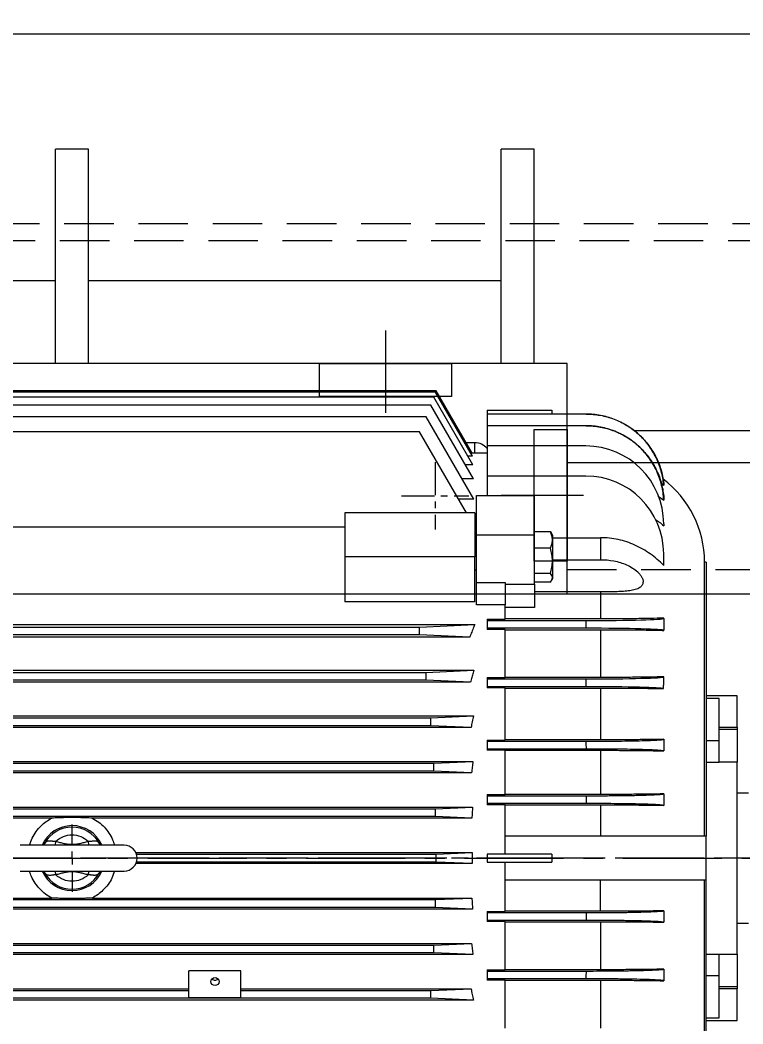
# Model space of a CAD drawing. Header units: inches. Extents: x -48 to 250, y -21 to 207.
# Drawn here: x 31.14 to 42.09, y 103.9 to 119.13 of the extents above; entities that cross this region are included whole.
import ezdxf

# ---------------------------------------------------------------- set-up
doc = ezdxf.new("R2010")
doc.units = ezdxf.units.IN
doc.header["$MEASUREMENT"] = 0
for name, pattern in [('CENTER', [2, 1.25, -0.25, 0.25, -0.25]), ('CENTERX2', [0.8, 0.5, -0.1, 0.1, -0.1]), ('HIDDEN', [0.375, 0.25, -0.125])]:
    doc.linetypes.add(name, pattern=pattern)
doc.layers.get('Defpoints').update_dxf_attribs({"lineweight": 5})
for name, color, linetype, lineweight in [('Centerline', 5, 'CENTERX2', 5), ('CL', 1, 'CENTER', 5), ('HID2', 3, 'HIDDEN', 5)]:
    doc.layers.add(name, color=color, linetype=linetype, lineweight=lineweight)
doc.styles.get("Standard").update_dxf_attribs({"font": 'arial.ttf'})
doc.dimstyles.new('STANDARD 2 PLCS$3', dxfattribs={"dimtxt": 1, "dimasz": 0.5, "dimexe": 0.18, "dimexo": 0.0625, "dimgap": 0.09, "dimtad": 0, "dimtih": 1, "dimtoh": 1, "dimzin": 4, "dimdsep": 46, "dimtxsty": 'Standard', "dimcen": 0.09, "dimaunit": 1, "dimadec": 0, "dimazin": 1, "dimtfac": 1, "dimtofl": 0, "dimtmove": 1, "dimatfit": 3, "dimfxl": 1, "dimtolj": 1, "dimtzin": 4, "dimarcsym": 0})

# ---------------------------------------------------------------- blocks, each defined once
blk = doc.blocks.new('SW_CENTERMARKSYMBOL_7')
at = {"color": 0, "linetype": 'Continuous', "lineweight": 0}
for p, q in [((0, 0.0197), (0, 0.0512)), ((-0.0197, 0), (-0.0512, 0)), ((0, 0), (-0.0098, 0)), ((0, 0), (0, 0.0098)), ((0, 0), (0, -0.0098)), ((0, 0), (0.0098, 0)), ((0.0197, 0), (0.0512, 0)), ((0, -0.0197), (0, -0.0512))]:
    blk.add_line(p, q, dxfattribs=at)
blk = doc.blocks.new('Bolt Center')
at = {"layer": 'Centerline', "linetype": 'CENTERX2', "lineweight": 5}
for p, q in [((0, 0.512), (0, -0.512)), ((-0.512, 0), (0.512, 0))]:
    blk.add_line(p, q, dxfattribs=at)
blk = doc.blocks.new('HHI 286TS TOP VIEW')
at = {"color": 7, "linetype": 'Continuous', "lineweight": 5}
for p, q in [((878.205, 67.017), (867.17, 67.017)), ((878.196, 66.993), (867.178, 66.993)), ((878.756, 66.023), (878.196, 66.993)), ((878.751, 66.072), (878.205, 67.017)), ((878.17, 66.92), (867.204, 66.92)), ((878.762, 65.895), (878.17, 66.92)), ((878.125, 66.798), (867.25, 66.798)), ((878.769, 65.682), (878.125, 66.798)), ((878.975, 66.722), (878.975, 66.664)), ((878.975, 66.722), (879.959, 66.722)), ((879.959, 66.722), (879.959, 66.664)), ((878.055, 66.623), (867.319, 66.623)), ((878.777, 65.372), (878.055, 66.623)), ((878.975, 66.664), (878.975, 66.487)), ((880.476, 66.664), (878.975, 66.664)), ((880.477, 66.664), (880.476, 66.664)), ((877.954, 66.395), (867.421, 66.395)), ((878.664, 65.164), (877.954, 66.395)), ((878.975, 66.487), (878.975, 66.18)), ((880.472, 66.487), (878.975, 66.487)), ((878.659, 66.23), (878.79, 66.23)), ((878.79, 66.072), (878.79, 66.23)), ((878.751, 66.072), (878.728, 66.072)), ((878.975, 66.072), (878.751, 66.072)), ((878.975, 66.18), (878.975, 65.724)), ((880.471, 66.18), (878.975, 66.18)), ((878.756, 66.023), (878.688, 66.023)), ((878.762, 65.895), (878.646, 65.895)), ((878.769, 65.682), (878.599, 65.682)), ((878.975, 65.724), (878.975, 65.428)), ((880.471, 65.724), (878.975, 65.724)), ((881.614, 65.611), (881.652, 65.586)), ((881.652, 65.614), (881.652, 65.586)), ((878.777, 65.372), (878.544, 65.372)), ((878.817, 65.428), (879.695, 65.428)), ((878.817, 64.83), (878.817, 65.428)), ((879.695, 64.83), (879.695, 65.428)), ((881.569, 65.416), (881.652, 65.36)), ((881.652, 65.417), (881.652, 65.36)), ((876.821, 65.164), (876.821, 64.496)), ((878.79, 65.164), (876.821, 65.164)), ((878.79, 65.164), (878.79, 64.496)), ((881.652, 64.999), (881.652, 64.969)), ((876.821, 64.948), (868.553, 64.948)), ((879.935, 64.877), (879.695, 64.877)), ((879.935, 64.877), (879.951, 64.852)), ((879.971, 64.821), (879.952, 64.853)), ((878.817, 64.693), (878.79, 64.693)), ((878.817, 64.83), (879.695, 64.83)), ((878.817, 64.111), (878.817, 64.83)), ((879.695, 64.083), (879.695, 64.83)), ((879.971, 64.171), (879.971, 64.821)), ((879.971, 64.789), (880.695, 64.789)), ((880.695, 64.789), (880.695, 64.455)), ((879.935, 64.629), (879.695, 64.629)), ((881.652, 64.369), (881.652, 64.543)), ((878.79, 64.496), (876.821, 64.496)), ((876.821, 64.496), (876.821, 63.815)), ((878.79, 63.815), (878.79, 64.496)), ((879.971, 64.455), (880.695, 64.455)), ((882.294, 64.419), (882.27, 64.419)), ((882.27, 60.261), (882.27, 64.419)), ((882.294, 64.419), (882.294, 60.261)), ((878.79, 64.299), (878.817, 64.299)), ((879.935, 64.248), (879.695, 64.248)), ((878.817, 64.111), (879.25, 64.111)), ((878.817, 63.771), (878.817, 64.111)), ((879.25, 64.111), (879.25, 63.771)), ((879.935, 64.115), (879.695, 64.115)), ((879.952, 64.139), (879.971, 64.171)), ((879.25, 64.083), (879.695, 64.083)), ((879.695, 64.083), (879.695, 63.729)), ((880.695, 63.966), (879.695, 63.966)), ((880.695, 63.966), (880.695, 63.557)), ((878.79, 63.815), (876.821, 63.815)), ((879.25, 63.771), (878.817, 63.771)), ((879.25, 63.555), (879.25, 63.771)), ((879.695, 63.729), (879.25, 63.729)), ((878.975, 63.555), (879.25, 63.555)), ((878.975, 63.555), (878.975, 63.533)), ((878.975, 63.533), (880.471, 63.533)), ((878.975, 63.533), (878.975, 63.415)), ((880.695, 63.557), (879.25, 63.557)), ((880.471, 63.533), (880.471, 63.415)), ((881.652, 63.564), (881.652, 63.568)), ((881.652, 63.564), (881.652, 63.384)), ((866.586, 63.472), (878.789, 63.472)), ((867.421, 63.434), (877.954, 63.434)), ((877.954, 63.434), (878.789, 63.472)), ((877.954, 63.316), (877.954, 63.434)), ((880.471, 63.415), (878.975, 63.415)), ((878.975, 63.415), (878.975, 63.396)), ((879.25, 63.396), (878.975, 63.396)), ((879.25, 62.667), (879.25, 63.396)), ((879.25, 63.393), (880.695, 63.393)), ((880.695, 63.393), (880.695, 62.669)), ((881.652, 63.383), (881.652, 63.384)), ((878.714, 63.282), (866.66, 63.282)), ((877.954, 63.316), (867.421, 63.316)), ((878.714, 63.282), (877.954, 63.316)), ((866.597, 62.778), (878.777, 62.778)), ((867.319, 62.745), (878.055, 62.745)), ((878.055, 62.745), (878.777, 62.778)), ((878.055, 62.627), (878.055, 62.745)), ((878.725, 62.597), (866.65, 62.597)), ((878.055, 62.627), (867.319, 62.627)), ((878.725, 62.597), (878.055, 62.627)), ((878.975, 62.667), (878.975, 62.647)), ((878.975, 62.667), (879.25, 62.667)), ((878.975, 62.647), (878.975, 62.529)), ((878.975, 62.647), (880.471, 62.647)), ((880.695, 62.669), (879.25, 62.669)), ((880.471, 62.647), (880.471, 62.529)), ((881.652, 62.679), (881.652, 62.678)), ((881.652, 62.622), (881.652, 62.678)), ((880.471, 62.529), (878.975, 62.529)), ((878.975, 62.529), (878.975, 62.511)), ((879.25, 62.511), (878.975, 62.511)), ((879.25, 61.72), (879.25, 62.511)), ((879.25, 62.509), (880.695, 62.509)), ((880.695, 62.509), (880.695, 61.723)), ((882.766, 62.391), (882.294, 62.391)), ((882.49, 62.351), (882.294, 62.351)), ((882.49, 61.712), (882.49, 62.351)), ((882.766, 61.915), (882.766, 62.391)), ((866.606, 62.086), (878.769, 62.086)), ((867.25, 62.056), (878.125, 62.056)), ((878.125, 62.056), (878.769, 62.086)), ((878.125, 61.938), (878.125, 62.056)), ((878.733, 61.911), (866.642, 61.911)), ((878.125, 61.938), (867.25, 61.938)), ((878.733, 61.911), (878.125, 61.938)), ((882.49, 61.915), (882.766, 61.915)), ((882.766, 61.879), (882.49, 61.879)), ((882.766, 61.915), (882.766, 61.879)), ((882.766, 61.879), (882.766, 61.386)), ((878.975, 61.72), (878.975, 61.702)), ((878.975, 61.72), (879.25, 61.72)), ((878.975, 61.702), (880.472, 61.702)), ((878.975, 61.702), (878.975, 61.584)), ((880.695, 61.723), (879.25, 61.723)), ((881.652, 61.732), (881.652, 61.556)), ((882.294, 61.712), (882.49, 61.712)), ((882.49, 61.386), (882.49, 61.712)), ((878.975, 61.584), (878.975, 61.567)), ((880.475, 61.584), (878.975, 61.584)), ((879.25, 61.567), (878.975, 61.567)), ((879.25, 60.893), (879.25, 61.567)), ((879.25, 61.565), (880.695, 61.565)), ((880.695, 61.565), (880.695, 60.895)), ((866.612, 61.394), (878.762, 61.394)), ((867.204, 61.368), (878.17, 61.368)), ((878.17, 61.368), (878.762, 61.394)), ((878.17, 61.249), (878.17, 61.368)), ((882.294, 61.386), (882.49, 61.386)), ((882.766, 61.386), (882.49, 61.386)), ((882.766, 58.475), (882.766, 61.386)), ((878.739, 61.224), (866.635, 61.224)), ((878.17, 61.249), (867.204, 61.249)), ((878.739, 61.224), (878.17, 61.249)), ((878.975, 60.893), (878.975, 60.875)), ((878.975, 60.893), (879.25, 60.893)), ((880.695, 60.895), (879.25, 60.895)), ((881.652, 60.904), (881.652, 60.73)), ((882.937, 60.915), (882.766, 60.915)), ((878.975, 60.875), (880.476, 60.875)), ((878.975, 60.875), (878.975, 60.757)), ((878.975, 60.757), (878.975, 60.74)), ((880.477, 60.757), (878.975, 60.757)), ((879.25, 60.74), (878.975, 60.74)), ((879.25, 59.99), (879.25, 60.74)), ((879.25, 60.738), (880.695, 60.738)), ((880.476, 60.875), (880.477, 60.757)), ((880.695, 60.738), (880.695, 60.261)), ((866.618, 60.704), (878.756, 60.704)), ((867.178, 60.679), (878.196, 60.679)), ((878.196, 60.679), (878.756, 60.704)), ((878.196, 60.56), (878.196, 60.679)), ((872.379, 60.536), (866.629, 60.536)), ((878.196, 60.56), (867.178, 60.56)), ((878.745, 60.536), (872.995, 60.536)), ((878.745, 60.536), (878.196, 60.56)), ((873.475, 60.127), (871.9, 60.127)), ((872.262, 60.138), (872.275, 60.158)), ((872.443, 60.186), (872.426, 60.127)), ((872.948, 60.127), (872.931, 60.186)), ((873.099, 60.158), (873.111, 60.14)), ((882.294, 60.261), (879.25, 60.261)), ((882.294, 59.6), (882.294, 60.261)), ((873.653, 60.014), (878.751, 60.014)), ((873.662, 59.99), (878.205, 59.99)), ((878.205, 59.99), (878.751, 60.014)), ((878.205, 59.871), (878.205, 59.99)), ((879.959, 59.99), (878.975, 59.99)), ((878.975, 59.99), (878.975, 59.871)), ((879.959, 59.99), (879.959, 59.871)), ((878.751, 59.847), (873.653, 59.847)), ((878.205, 59.871), (873.662, 59.871)), ((878.751, 59.847), (878.205, 59.871)), ((878.975, 59.871), (879.959, 59.871)), ((879.25, 59.121), (879.25, 59.871)), ((871.9, 59.734), (873.475, 59.734)), ((872.275, 59.703), (872.263, 59.721)), ((872.426, 59.734), (872.443, 59.675)), ((872.931, 59.675), (872.948, 59.734)), ((873.112, 59.723), (873.099, 59.703)), ((879.25, 59.6), (882.294, 59.6)), ((880.695, 59.123), (880.695, 59.6)), ((882.27, 55.442), (882.27, 59.6)), ((882.294, 55.442), (882.294, 59.6)), ((866.629, 59.325), (872.379, 59.325)), ((867.178, 59.301), (878.196, 59.301)), ((872.995, 59.325), (878.745, 59.325)), ((878.196, 59.301), (878.745, 59.325)), ((878.196, 59.182), (878.196, 59.301)), ((878.756, 59.157), (866.618, 59.157)), ((878.196, 59.182), (867.178, 59.182)), ((878.756, 59.157), (878.196, 59.182)), ((878.975, 59.121), (878.975, 59.104)), ((878.975, 59.121), (879.25, 59.121)), ((878.975, 59.104), (880.477, 59.104)), ((878.975, 59.104), (878.975, 58.986)), ((880.695, 59.123), (879.25, 59.123)), ((880.477, 59.104), (880.476, 58.986)), ((881.652, 59.131), (881.652, 58.957)), ((878.975, 58.986), (878.975, 58.968)), ((880.476, 58.986), (878.975, 58.986)), ((879.25, 58.968), (878.975, 58.968)), ((879.25, 58.235), (879.25, 58.968)), ((879.25, 58.966), (880.695, 58.966)), ((880.695, 58.966), (880.695, 58.237)), ((882.766, 58.946), (882.937, 58.946)), ((866.635, 58.637), (878.739, 58.637)), ((867.204, 58.612), (878.17, 58.612)), ((878.17, 58.612), (878.739, 58.637)), ((878.17, 58.493), (878.17, 58.612)), ((878.762, 58.467), (866.612, 58.467)), ((878.17, 58.493), (867.204, 58.493)), ((878.762, 58.467), (878.17, 58.493)), ((882.294, 58.475), (882.49, 58.475)), ((882.49, 58.475), (882.766, 58.475)), ((882.49, 58.149), (882.49, 58.475)), ((882.766, 58.475), (882.766, 57.982)), ((874.459, 57.814), (874.459, 58.22)), ((875.246, 58.22), (874.459, 58.22)), ((875.246, 57.814), (875.246, 58.22)), ((878.975, 58.235), (878.975, 58.218)), ((878.975, 58.235), (879.25, 58.235)), ((878.975, 58.218), (880.475, 58.218)), ((878.975, 58.218), (878.975, 58.1)), ((880.695, 58.237), (879.25, 58.237)), ((881.652, 58.246), (881.652, 58.07)), ((882.294, 58.149), (882.49, 58.149)), ((882.49, 57.51), (882.49, 58.149)), ((878.975, 58.1), (878.975, 58.081)), ((880.472, 58.1), (878.975, 58.1)), ((879.25, 58.081), (878.975, 58.081)), ((879.25, 57.35), (879.25, 58.081)), ((879.25, 58.079), (880.695, 58.079)), ((880.695, 58.079), (880.695, 57.352)), ((870.916, 57.95), (874.459, 57.95)), ((870.916, 57.923), (874.459, 57.923)), ((875.246, 57.95), (878.733, 57.95)), ((875.246, 57.923), (878.125, 57.923)), ((878.125, 57.923), (878.733, 57.95)), ((878.125, 57.805), (878.125, 57.923)), ((882.49, 57.982), (882.766, 57.982)), ((882.766, 57.946), (882.49, 57.946)), ((882.766, 57.982), (882.766, 57.946)), ((882.766, 57.47), (882.766, 57.946)), ((878.769, 57.775), (866.606, 57.775)), ((878.125, 57.805), (867.25, 57.805)), ((874.459, 57.814), (875.246, 57.814)), ((878.769, 57.775), (878.125, 57.805)), ((882.294, 57.51), (882.49, 57.51)), ((882.294, 57.47), (882.766, 57.47))]:
    blk.add_line(p, q, dxfattribs=at)
at = {"color": 7, "linetype": 'Continuous', "lineweight": 5, "flags": 128}
for points in [[(872.275, 60.158), (872.269, 60.148), (872.265, 60.142)], [(873.109, 60.142), (873.105, 60.148), (873.099, 60.158)], [(872.265, 59.719), (872.269, 59.713), (872.275, 59.703)], [(873.099, 59.703), (873.105, 59.713), (873.109, 59.719)], [(874.853, 57.997), (874.828, 58.002), (874.808, 58.015), (874.794, 58.035), (874.79, 58.058), (874.794, 58.081), (874.808, 58.101), (874.828, 58.114), (874.853, 58.118), (874.877, 58.114), (874.897, 58.101), (874.911, 58.081), (874.916, 58.058), (874.911, 58.035), (874.897, 58.015), (874.877, 58.002), (874.853, 57.997)]]:
    blk.add_lwpolyline(points, dxfattribs=at)
at = {"color": 7, "linetype": 'Continuous', "lineweight": 5}
for centre, radius, start, end in [((878.79, 65.993), 0.236, 38.4332, 90), ((880.471, 64.999), 1.181, 0, 90), ((880.471, 64.543), 1.181, 0, 90), ((880.695, 64.419), 1.575, 0, 53.1097), ((872.687, 59.93), 0.492, 23.9772, 156.4218), ((872.687, 59.93), 0.471, 28.8574, 151.1426), ((873.475, 59.93), 0.197, 270, 90), ((872.687, 59.93), 0.492, 203.5782, 336.0443), ((872.687, 59.93), 0.471, 208.8574, 331.1426), ((874.853, 58.144), 0.0644, 224.2755, 315.7245)]:
    blk.add_arc(centre, radius, start, end, dxfattribs=at)
for centre, start_param, end_param in [((880.471, 63.564), 4.712389, 6.283185), ((880.471, 63.384), 0, 1.570796), ((880.471, 62.678), 4.712389, 6.283185), ((880.471, 62.498), 0.054813, 1.570796)]:
    blk.add_ellipse(centre, major_axis=(1.181, 0), ratio=0.026186, start_param=start_param, end_param=end_param, dxfattribs=at)
for points, knots in [([(881.652, 65.586), (881.645, 65.66), (881.632, 65.731), (881.603, 65.836), (881.591, 65.871), (881.572, 65.922), (881.565, 65.939), (881.55, 65.973), (881.542, 65.99), (881.502, 66.071), (881.464, 66.133), (881.409, 66.206), (881.398, 66.221), (881.374, 66.249), (881.362, 66.263), (881.326, 66.304), (881.3, 66.329), (881.22, 66.403), (881.162, 66.447), (881.084, 66.495), (881.068, 66.505), (881.036, 66.522), (881.02, 66.531), (880.971, 66.555), (880.938, 66.57), (880.87, 66.596), (880.836, 66.608), (880.766, 66.628), (880.73, 66.637), (880.622, 66.657), (880.549, 66.664), (880.476, 66.664)], [0, 0, 0, 0, 0.125, 0.125, 0.1875, 0.1875, 0.21875, 0.21875, 0.25, 0.25, 0.375, 0.375, 0.40625, 0.40625, 0.4375, 0.4375, 0.5, 0.5, 0.625, 0.625, 0.65625, 0.65625, 0.6875, 0.6875, 0.75, 0.75, 0.8125, 0.8125, 0.875, 0.875, 1, 1, 1, 1]), ([(880.477, 66.664), (880.55, 66.664), (880.621, 66.657), (880.727, 66.638), (880.762, 66.63), (880.831, 66.61), (880.866, 66.599), (880.967, 66.56), (881.031, 66.529), (881.107, 66.482), (881.123, 66.472), (881.153, 66.452), (881.167, 66.442), (881.211, 66.409), (881.239, 66.387), (881.319, 66.315), (881.367, 66.263), (881.433, 66.178), (881.454, 66.148), (881.493, 66.087), (881.511, 66.056), (881.56, 65.961), (881.587, 65.895), (881.619, 65.791), (881.628, 65.756), (881.642, 65.685), (881.648, 65.65), (881.652, 65.614)], [0, 0, 0, 0, 0.125, 0.125, 0.1875, 0.1875, 0.25, 0.25, 0.375, 0.375, 0.40625, 0.40625, 0.4375, 0.4375, 0.5, 0.5, 0.625, 0.625, 0.6875, 0.6875, 0.75, 0.75, 0.875, 0.875, 0.9375, 0.9375, 1, 1, 1, 1]), ([(881.652, 65.36), (881.648, 65.435), (881.638, 65.509), (881.612, 65.618), (881.601, 65.654), (881.577, 65.725), (881.563, 65.761), (881.516, 65.863), (881.479, 65.928), (881.414, 66.019), (881.391, 66.049), (881.341, 66.106), (881.315, 66.134), (881.234, 66.211), (881.176, 66.257), (881.081, 66.318), (881.048, 66.338), (880.981, 66.372), (880.947, 66.388), (880.843, 66.429), (880.772, 66.451), (880.66, 66.472), (880.623, 66.478), (880.548, 66.485), (880.51, 66.487), (880.472, 66.487)], [0, 0, 0, 0, 0.125, 0.125, 0.1875, 0.1875, 0.25, 0.25, 0.375, 0.375, 0.4375, 0.4375, 0.5, 0.5, 0.625, 0.625, 0.6875, 0.6875, 0.75, 0.75, 0.875, 0.875, 0.9375, 0.9375, 1, 1, 1, 1]), ([(880.475, 66.487), (880.548, 66.487), (880.62, 66.48), (880.727, 66.46), (880.762, 66.452), (880.832, 66.432), (880.867, 66.42), (880.969, 66.381), (881.034, 66.349), (881.126, 66.292), (881.156, 66.271), (881.2, 66.238), (881.215, 66.227), (881.243, 66.203), (881.257, 66.191), (881.324, 66.13), (881.373, 66.077), (881.438, 65.99), (881.459, 65.96), (881.498, 65.898), (881.516, 65.866), (881.564, 65.769), (881.591, 65.702), (881.621, 65.597), (881.629, 65.561), (881.643, 65.489), (881.648, 65.453), (881.652, 65.417)], [0, 0, 0, 0, 0.125, 0.125, 0.1875, 0.1875, 0.25, 0.25, 0.375, 0.375, 0.4375, 0.4375, 0.46875, 0.46875, 0.5, 0.5, 0.625, 0.625, 0.6875, 0.6875, 0.75, 0.75, 0.875, 0.875, 0.9375, 0.9375, 1, 1, 1, 1]), ([(881.527, 65.063), (881.547, 65.051), (881.591, 65.023), (881.63, 64.988), (881.652, 64.969)], [0, 0, 0, 0, 0.43884, 1, 1, 1, 1]), ([(879.935, 64.629), (879.944, 64.649), (879.952, 64.669), (879.962, 64.71), (879.965, 64.731), (879.965, 64.763), (879.964, 64.774), (879.962, 64.794), (879.96, 64.805), (879.952, 64.836), (879.944, 64.856), (879.935, 64.877)], [0, 0, 0, 0, 0.25, 0.25, 0.5, 0.5, 0.625, 0.625, 0.75, 0.75, 1, 1, 1, 1]), ([(881.652, 64.369), (881.588, 64.433), (881.521, 64.491), (881.412, 64.568), (881.374, 64.592), (881.296, 64.637), (881.256, 64.658), (881.134, 64.713), (881.049, 64.741), (880.919, 64.769), (880.875, 64.777), (880.785, 64.787), (880.74, 64.789), (880.695, 64.789)], [0, 0, 0, 0, 0.25, 0.25, 0.375, 0.375, 0.5, 0.5, 0.75, 0.75, 0.875, 0.875, 1, 1, 1, 1]), ([(879.935, 64.248), (879.944, 64.279), (879.952, 64.31), (879.962, 64.374), (879.965, 64.406), (879.965, 64.454), (879.964, 64.47), (879.962, 64.503), (879.96, 64.518), (879.952, 64.566), (879.944, 64.597), (879.935, 64.629)], [0, 0, 0, 0, 0.25, 0.25, 0.5, 0.5, 0.625, 0.625, 0.75, 0.75, 1, 1, 1, 1]), ([(880.695, 64.455), (880.763, 64.455), (880.83, 64.449), (880.929, 64.43), (880.962, 64.422), (881.027, 64.402), (881.059, 64.39), (881.121, 64.363), (881.151, 64.347), (881.208, 64.311), (881.234, 64.291), (881.269, 64.258), (881.28, 64.246), (881.3, 64.222), (881.309, 64.21), (881.32, 64.19), (881.323, 64.184), (881.329, 64.171), (881.331, 64.165), (881.335, 64.152), (881.337, 64.145), (881.339, 64.133), (881.339, 64.127), (881.339, 64.108), (881.337, 64.097), (881.33, 64.076), (881.324, 64.066), (881.313, 64.053), (881.309, 64.049), (881.3, 64.041), (881.296, 64.037), (881.281, 64.027), (881.27, 64.021), (881.247, 64.01), (881.234, 64.006), (881.208, 63.998), (881.194, 63.995), (881.166, 63.989), (881.151, 63.986), (881.122, 63.982), (881.106, 63.98), (881.06, 63.975), (881.028, 63.973), (880.964, 63.97), (880.931, 63.969), (880.865, 63.967), (880.831, 63.967), (880.763, 63.966), (880.729, 63.966), (880.695, 63.966)], [0, 0, 0, 0, 0.125, 0.125, 0.1875, 0.1875, 0.25, 0.25, 0.3125, 0.3125, 0.375, 0.375, 0.40625, 0.40625, 0.4375, 0.4375, 0.453125, 0.453125, 0.46875, 0.46875, 0.484375, 0.484375, 0.5, 0.5, 0.53125, 0.53125, 0.5625, 0.5625, 0.578125, 0.578125, 0.59375, 0.59375, 0.625, 0.625, 0.65625, 0.65625, 0.6875, 0.6875, 0.71875, 0.71875, 0.75, 0.75, 0.8125, 0.8125, 0.875, 0.875, 0.9375, 0.9375, 1, 1, 1, 1]), ([(879.935, 64.115), (879.944, 64.126), (879.952, 64.137), (879.962, 64.159), (879.965, 64.17), (879.965, 64.187), (879.964, 64.193), (879.962, 64.204), (879.96, 64.21), (879.952, 64.226), (879.944, 64.237), (879.935, 64.248)], [0, 0, 0, 0, 0.25, 0.25, 0.5, 0.5, 0.625, 0.625, 0.75, 0.75, 1, 1, 1, 1]), ([(881.652, 63.568), (881.588, 63.567), (881.521, 63.565), (881.412, 63.563), (881.374, 63.562), (881.296, 63.561), (881.256, 63.561), (881.134, 63.559), (881.049, 63.559), (880.919, 63.558), (880.875, 63.558), (880.785, 63.557), (880.74, 63.557), (880.695, 63.557)], [0, 0, 0, 0, 0.25, 0.25, 0.375, 0.375, 0.5, 0.5, 0.75, 0.75, 0.875, 0.875, 1, 1, 1, 1]), ([(878.789, 63.472), (878.784, 63.46), (878.774, 63.435), (878.758, 63.397), (878.744, 63.358), (878.729, 63.32), (878.719, 63.295), (878.714, 63.282)], [0, 0, 0, 0, 0.2010999, 0.4016477, 0.6016456, 0.8010957, 1, 1, 1, 1]), ([(880.695, 63.393), (880.784, 63.393), (880.872, 63.393), (881.001, 63.392), (881.043, 63.392), (881.128, 63.391), (881.17, 63.391), (881.292, 63.39), (881.37, 63.389), (881.48, 63.387), (881.516, 63.386), (881.586, 63.385), (881.619, 63.384), (881.652, 63.383)], [0, 0, 0, 0, 0.25, 0.25, 0.375, 0.375, 0.5, 0.5, 0.75, 0.75, 0.875, 0.875, 1, 1, 1, 1]), ([(878.777, 62.778), (878.774, 62.766), (878.767, 62.742), (878.756, 62.706), (878.745, 62.67), (878.735, 62.633), (878.728, 62.609), (878.725, 62.597)], [0, 0, 0, 0, 0.200776, 0.401161, 0.601159, 0.800772, 1, 1, 1, 1]), ([(881.652, 62.679), (881.586, 62.677), (881.516, 62.676), (881.405, 62.674), (881.367, 62.674), (881.308, 62.673), (881.288, 62.672), (881.248, 62.672), (881.228, 62.672), (881.125, 62.671), (881.042, 62.67), (880.914, 62.669), (880.871, 62.669), (880.783, 62.669), (880.739, 62.669), (880.695, 62.669)], [0, 0, 0, 0, 0.25, 0.25, 0.375, 0.375, 0.4375, 0.4375, 0.5, 0.5, 0.75, 0.75, 0.875, 0.875, 1, 1, 1, 1]), ([(881.65, 62.5), (881.65, 62.51), (881.651, 62.531), (881.651, 62.562), (881.652, 62.592), (881.652, 62.612), (881.652, 62.622)], [0, 0, 0, 0, 0.254832, 0.506442, 0.754831, 1, 1, 1, 1]), ([(880.695, 62.509), (880.783, 62.509), (880.869, 62.509), (880.996, 62.508), (881.038, 62.508), (881.101, 62.507), (881.122, 62.507), (881.163, 62.507), (881.184, 62.507), (881.286, 62.506), (881.364, 62.505), (881.512, 62.502), (881.583, 62.501), (881.65, 62.5)], [0, 0, 0, 0, 0.25, 0.25, 0.375, 0.375, 0.4375, 0.4375, 0.5, 0.5, 0.75, 0.75, 1, 1, 1, 1]), ([(878.769, 62.086), (878.766, 62.071), (878.759, 62.042), (878.75, 61.998), (878.741, 61.955), (878.736, 61.925), (878.733, 61.911)], [0, 0, 0, 0, 0.250629, 0.500836, 0.750625, 1, 1, 1, 1]), ([(880.472, 61.702), (880.548, 61.702), (880.622, 61.702), (880.732, 61.703), (880.768, 61.703), (880.84, 61.704), (880.876, 61.704), (880.981, 61.705), (881.047, 61.706), (881.141, 61.708), (881.172, 61.708), (881.231, 61.709), (881.259, 61.71), (881.341, 61.712), (881.389, 61.713), (881.455, 61.716), (881.475, 61.717), (881.513, 61.718), (881.53, 61.719), (881.577, 61.722), (881.601, 61.724), (881.628, 61.727), (881.635, 61.728), (881.646, 61.73), (881.65, 61.731), (881.652, 61.732)], [0, 0, 0, 0, 0.125, 0.125, 0.1875, 0.1875, 0.25, 0.25, 0.375, 0.375, 0.4375, 0.4375, 0.5, 0.5, 0.625, 0.625, 0.6875, 0.6875, 0.75, 0.75, 0.875, 0.875, 0.9375, 0.9375, 1, 1, 1, 1]), ([(881.652, 61.732), (881.584, 61.73), (881.513, 61.729), (881.363, 61.727), (881.285, 61.726), (881.121, 61.724), (881.037, 61.724), (880.868, 61.723), (880.782, 61.723), (880.695, 61.723)], [0, 0, 0, 0, 0.25, 0.25, 0.5, 0.5, 0.75, 0.75, 1, 1, 1, 1]), ([(881.652, 61.556), (881.645, 61.558), (881.631, 61.56), (881.601, 61.563), (881.589, 61.563), (881.563, 61.565), (881.548, 61.566), (881.499, 61.569), (881.461, 61.57), (881.395, 61.573), (881.372, 61.573), (881.335, 61.574), (881.322, 61.575), (881.296, 61.575), (881.283, 61.576), (881.216, 61.577), (881.158, 61.578), (881.081, 61.58), (881.066, 61.58), (881.034, 61.58), (881.017, 61.581), (880.968, 61.581), (880.935, 61.582), (880.834, 61.583), (880.764, 61.583), (880.657, 61.584), (880.621, 61.584), (880.548, 61.584), (880.512, 61.584), (880.475, 61.584)], [0, 0, 0, 0, 0.125, 0.125, 0.1875, 0.1875, 0.25, 0.25, 0.375, 0.375, 0.4375, 0.4375, 0.46875, 0.46875, 0.5, 0.5, 0.625, 0.625, 0.65625, 0.65625, 0.6875, 0.6875, 0.75, 0.75, 0.875, 0.875, 0.9375, 0.9375, 1, 1, 1, 1]), ([(880.695, 61.565), (880.782, 61.565), (880.868, 61.565), (881.036, 61.564), (881.12, 61.563), (881.284, 61.562), (881.362, 61.561), (881.512, 61.559), (881.584, 61.557), (881.652, 61.556)], [0, 0, 0, 0, 0.25, 0.25, 0.5, 0.5, 0.75, 0.75, 1, 1, 1, 1]), ([(878.762, 61.394), (878.76, 61.38), (878.756, 61.352), (878.75, 61.309), (878.745, 61.266), (878.741, 61.238), (878.739, 61.224)], [0, 0, 0, 0, 0.250399, 0.50053, 0.750395, 1, 1, 1, 1]), ([(880.476, 60.875), (880.549, 60.875), (880.622, 60.876), (880.729, 60.876), (880.764, 60.876), (880.817, 60.877), (880.835, 60.877), (880.87, 60.877), (880.887, 60.877), (880.972, 60.878), (881.037, 60.879), (881.114, 60.88), (881.13, 60.881), (881.16, 60.881), (881.175, 60.881), (881.219, 60.882), (881.246, 60.883), (881.327, 60.885), (881.376, 60.886), (881.431, 60.888), (881.441, 60.888), (881.462, 60.889), (881.472, 60.89), (881.5, 60.891), (881.518, 60.892), (881.55, 60.893), (881.565, 60.894), (881.591, 60.896), (881.602, 60.897), (881.632, 60.9), (881.645, 60.902), (881.652, 60.904)], [0, 0, 0, 0, 0.125, 0.125, 0.1875, 0.1875, 0.21875, 0.21875, 0.25, 0.25, 0.375, 0.375, 0.40625, 0.40625, 0.4375, 0.4375, 0.5, 0.5, 0.625, 0.625, 0.65625, 0.65625, 0.6875, 0.6875, 0.75, 0.75, 0.8125, 0.8125, 0.875, 0.875, 1, 1, 1, 1]), ([(881.652, 60.904), (881.583, 60.902), (881.512, 60.901), (881.361, 60.899), (881.283, 60.898), (881.16, 60.897), (881.119, 60.896), (881.036, 60.896), (880.994, 60.896), (880.867, 60.895), (880.782, 60.895), (880.695, 60.895)], [0, 0, 0, 0, 0.25, 0.25, 0.5, 0.5, 0.625, 0.625, 0.75, 0.75, 1, 1, 1, 1]), ([(881.652, 60.73), (881.644, 60.732), (881.629, 60.733), (881.598, 60.736), (881.586, 60.737), (881.559, 60.739), (881.544, 60.74), (881.494, 60.742), (881.456, 60.744), (881.401, 60.746), (881.39, 60.746), (881.366, 60.747), (881.354, 60.747), (881.317, 60.748), (881.292, 60.749), (881.212, 60.751), (881.154, 60.752), (881.062, 60.753), (881.03, 60.754), (880.966, 60.755), (880.933, 60.755), (880.833, 60.756), (880.764, 60.756), (880.657, 60.757), (880.622, 60.757), (880.55, 60.757), (880.514, 60.757), (880.477, 60.757)], [0, 0, 0, 0, 0.125, 0.125, 0.1875, 0.1875, 0.25, 0.25, 0.375, 0.375, 0.40625, 0.40625, 0.4375, 0.4375, 0.5, 0.5, 0.625, 0.625, 0.6875, 0.6875, 0.75, 0.75, 0.875, 0.875, 0.9375, 0.9375, 1, 1, 1, 1]), ([(880.695, 60.738), (880.782, 60.738), (880.867, 60.738), (881.035, 60.737), (881.118, 60.737), (881.22, 60.736), (881.241, 60.736), (881.281, 60.735), (881.301, 60.735), (881.36, 60.734), (881.398, 60.734), (881.511, 60.732), (881.583, 60.731), (881.652, 60.73)], [0, 0, 0, 0, 0.25, 0.25, 0.5, 0.5, 0.5625, 0.5625, 0.625, 0.625, 0.75, 0.75, 1, 1, 1, 1]), ([(878.756, 60.704), (878.755, 60.69), (878.753, 60.662), (878.75, 60.62), (878.748, 60.578), (878.746, 60.55), (878.745, 60.536)], [0, 0, 0, 0, 0.250195, 0.500258, 0.750191, 1, 1, 1, 1]), ([(872.042, 60.127), (872.055, 60.163), (872.08, 60.235), (872.141, 60.334), (872.212, 60.417), (872.292, 60.486), (872.35, 60.519), (872.379, 60.536)], [0, 0, 0, 0, 0.210777, 0.419473, 0.634241, 0.815133, 1, 1, 1, 1]), ([(872.995, 60.536), (872.979, 60.537), (872.961, 60.538), (872.932, 60.539), (872.922, 60.539), (872.902, 60.54), (872.891, 60.541), (872.867, 60.542), (872.855, 60.542), (872.829, 60.543), (872.814, 60.543), (872.791, 60.544), (872.783, 60.544), (872.766, 60.544), (872.757, 60.545), (872.738, 60.545), (872.728, 60.545), (872.708, 60.545), (872.697, 60.545), (872.677, 60.545), (872.666, 60.545), (872.646, 60.545), (872.636, 60.545), (872.617, 60.545), (872.608, 60.544), (872.591, 60.544), (872.583, 60.544), (872.567, 60.544), (872.56, 60.543), (872.545, 60.543), (872.539, 60.543), (872.519, 60.542), (872.507, 60.542), (872.472, 60.54), (872.452, 60.539), (872.413, 60.538), (872.396, 60.537), (872.379, 60.536)], [0, 0, 0, 0, 0.125, 0.125, 0.1875, 0.1875, 0.25, 0.25, 0.3125, 0.3125, 0.375, 0.375, 0.40625, 0.40625, 0.4375, 0.4375, 0.46875, 0.46875, 0.5, 0.5, 0.53125, 0.53125, 0.5625, 0.5625, 0.59375, 0.59375, 0.625, 0.625, 0.65625, 0.65625, 0.6875, 0.6875, 0.75, 0.75, 0.875, 0.875, 1, 1, 1, 1]), ([(872.995, 60.536), (873.028, 60.517), (873.094, 60.478), (873.178, 60.401), (873.249, 60.311), (873.301, 60.219), (873.322, 60.155), (873.331, 60.127)], [0, 0, 0, 0, 0.2069717, 0.4199794, 0.6269344, 0.8398031, 1, 1, 1, 1]), ([(872.443, 60.186), (872.509, 60.248), (872.596, 60.283), (872.778, 60.283), (872.865, 60.248), (872.931, 60.186)], [0, 0, 0, 0, 0.5, 0.5, 1, 1, 1, 1]), ([(872.265, 60.142), (872.261, 60.138), (872.254, 60.13), (872.246, 60.128), (872.242, 60.127)], [0, 0, 0, 0, 0.479241, 1, 1, 1, 1]), ([(872.275, 60.158), (872.276, 60.159), (872.278, 60.162), (872.282, 60.166), (872.285, 60.17), (872.289, 60.174), (872.294, 60.177), (872.298, 60.18), (872.306, 60.185), (872.32, 60.191), (872.337, 60.193), (872.353, 60.193), (872.365, 60.192), (872.377, 60.191), (872.39, 60.189), (872.403, 60.187), (872.416, 60.186), (872.43, 60.185), (872.439, 60.185), (872.443, 60.186)], [0, 0, 0, 0, 0.036169, 0.072182, 0.10804, 0.143744, 0.179297, 0.2147, 0.249959, 0.369715, 0.499431, 0.562063, 0.62411, 0.689902, 0.749359, 0.815265, 0.87434, 0.938039, 1, 1, 1, 1]), ([(872.443, 60.186), (872.463, 60.18), (872.503, 60.168), (872.563, 60.153), (872.625, 60.142), (872.687, 60.137), (872.749, 60.142), (872.811, 60.153), (872.871, 60.168), (872.911, 60.18), (872.931, 60.186)], [0, 0, 0, 0, 0.124938, 0.249547, 0.373942, 0.49925, 0.625073, 0.749866, 0.874787, 1, 1, 1, 1]), ([(872.931, 60.186), (872.933, 60.186), (872.938, 60.185), (872.944, 60.185), (872.951, 60.186), (872.96, 60.186), (872.971, 60.187), (872.989, 60.19), (873.006, 60.192), (873.021, 60.193), (873.037, 60.193), (873.054, 60.191), (873.069, 60.185), (873.08, 60.178), (873.087, 60.172), (873.094, 60.165), (873.097, 60.16), (873.099, 60.158)], [0, 0, 0, 0, 0.030588, 0.061546, 0.092932, 0.124801, 0.183824, 0.249632, 0.374406, 0.436808, 0.499662, 0.629553, 0.749371, 0.81133, 0.873745, 0.936633, 1, 1, 1, 1]), ([(873.132, 60.127), (873.128, 60.128), (873.121, 60.13), (873.113, 60.138), (873.109, 60.142)], [0, 0, 0, 0, 0.520289, 1, 1, 1, 1]), ([(878.751, 60.014), (878.75, 60), (878.75, 59.972), (878.75, 59.93), (878.75, 59.889), (878.75, 59.861), (878.751, 59.847)], [0, 0, 0, 0, 0.250002, 0.5, 0.749998, 1, 1, 1, 1]), ([(872.379, 59.325), (872.347, 59.344), (872.281, 59.383), (872.196, 59.46), (872.125, 59.55), (872.073, 59.642), (872.052, 59.706), (872.043, 59.734)], [0, 0, 0, 0, 0.2069717, 0.4199794, 0.6269344, 0.8398031, 1, 1, 1, 1]), ([(872.242, 59.734), (872.246, 59.733), (872.254, 59.731), (872.261, 59.723), (872.265, 59.719)], [0, 0, 0, 0, 0.520289, 1, 1, 1, 1]), ([(872.443, 59.675), (872.441, 59.675), (872.437, 59.676), (872.43, 59.676), (872.423, 59.675), (872.414, 59.675), (872.403, 59.674), (872.386, 59.671), (872.369, 59.669), (872.353, 59.668), (872.338, 59.668), (872.32, 59.67), (872.305, 59.676), (872.295, 59.683), (872.287, 59.689), (872.281, 59.696), (872.277, 59.701), (872.275, 59.703)], [0, 0, 0, 0, 0.030588, 0.061546, 0.092932, 0.124801, 0.183824, 0.249632, 0.374406, 0.436808, 0.499662, 0.629553, 0.749371, 0.81133, 0.873745, 0.936633, 1, 1, 1, 1]), ([(872.931, 59.675), (872.911, 59.681), (872.871, 59.693), (872.811, 59.708), (872.75, 59.719), (872.687, 59.724), (872.625, 59.719), (872.564, 59.708), (872.503, 59.693), (872.463, 59.681), (872.443, 59.675)], [0, 0, 0, 0, 0.124938, 0.249547, 0.373942, 0.49925, 0.625073, 0.749866, 0.874787, 1, 1, 1, 1]), ([(872.931, 59.675), (872.865, 59.613), (872.778, 59.578), (872.596, 59.578), (872.509, 59.613), (872.443, 59.675)], [0, 0, 0, 0, 0.5, 0.5, 1, 1, 1, 1]), ([(873.099, 59.703), (873.098, 59.702), (873.096, 59.699), (873.093, 59.695), (873.089, 59.691), (873.085, 59.687), (873.081, 59.684), (873.076, 59.681), (873.068, 59.676), (873.054, 59.67), (873.037, 59.668), (873.022, 59.668), (873.01, 59.669), (872.997, 59.67), (872.984, 59.672), (872.972, 59.674), (872.958, 59.675), (872.945, 59.676), (872.936, 59.676), (872.931, 59.675)], [0, 0, 0, 0, 0.036169, 0.072182, 0.10804, 0.143744, 0.179297, 0.2147, 0.249959, 0.369715, 0.499431, 0.562063, 0.62411, 0.689902, 0.749359, 0.815265, 0.87434, 0.938039, 1, 1, 1, 1]), ([(873.332, 59.734), (873.319, 59.698), (873.294, 59.626), (873.234, 59.527), (873.162, 59.444), (873.082, 59.375), (873.024, 59.342), (872.995, 59.325)], [0, 0, 0, 0, 0.210777, 0.419473, 0.634241, 0.815133, 1, 1, 1, 1]), ([(873.109, 59.719), (873.113, 59.723), (873.121, 59.731), (873.128, 59.733), (873.132, 59.734)], [0, 0, 0, 0, 0.479241, 1, 1, 1, 1]), ([(872.995, 59.325), (872.979, 59.324), (872.961, 59.323), (872.932, 59.322), (872.922, 59.322), (872.902, 59.321), (872.891, 59.32), (872.867, 59.319), (872.855, 59.319), (872.829, 59.318), (872.814, 59.318), (872.791, 59.317), (872.783, 59.317), (872.766, 59.317), (872.757, 59.316), (872.738, 59.316), (872.728, 59.316), (872.708, 59.316), (872.697, 59.316), (872.677, 59.316), (872.666, 59.316), (872.646, 59.316), (872.636, 59.316), (872.617, 59.316), (872.608, 59.317), (872.591, 59.317), (872.583, 59.317), (872.567, 59.317), (872.56, 59.318), (872.545, 59.318), (872.539, 59.318), (872.519, 59.319), (872.507, 59.319), (872.472, 59.321), (872.452, 59.322), (872.413, 59.323), (872.396, 59.324), (872.379, 59.325)], [0, 0, 0, 0, 0.125, 0.125, 0.1875, 0.1875, 0.25, 0.25, 0.3125, 0.3125, 0.375, 0.375, 0.40625, 0.40625, 0.4375, 0.4375, 0.46875, 0.46875, 0.5, 0.5, 0.53125, 0.53125, 0.5625, 0.5625, 0.59375, 0.59375, 0.625, 0.625, 0.65625, 0.65625, 0.6875, 0.6875, 0.75, 0.75, 0.875, 0.875, 1, 1, 1, 1]), ([(878.745, 59.325), (878.746, 59.311), (878.748, 59.283), (878.75, 59.241), (878.753, 59.199), (878.755, 59.171), (878.756, 59.157)], [0, 0, 0, 0, 0.249809, 0.499742, 0.749805, 1, 1, 1, 1]), ([(880.477, 59.104), (880.55, 59.104), (880.621, 59.104), (880.727, 59.104), (880.762, 59.105), (880.831, 59.105), (880.866, 59.105), (880.967, 59.106), (881.031, 59.107), (881.107, 59.108), (881.123, 59.109), (881.153, 59.109), (881.167, 59.11), (881.211, 59.11), (881.239, 59.111), (881.319, 59.113), (881.367, 59.114), (881.433, 59.116), (881.454, 59.117), (881.493, 59.119), (881.511, 59.12), (881.56, 59.122), (881.587, 59.124), (881.619, 59.127), (881.628, 59.127), (881.642, 59.129), (881.648, 59.13), (881.652, 59.131)], [0, 0, 0, 0, 0.125, 0.125, 0.1875, 0.1875, 0.25, 0.25, 0.375, 0.375, 0.40625, 0.40625, 0.4375, 0.4375, 0.5, 0.5, 0.625, 0.625, 0.6875, 0.6875, 0.75, 0.75, 0.875, 0.875, 0.9375, 0.9375, 1, 1, 1, 1]), ([(881.652, 59.131), (881.583, 59.13), (881.439, 59.127), (881.283, 59.126), (881.18, 59.125), (881.16, 59.125), (881.118, 59.124), (881.098, 59.124), (881.035, 59.124), (880.993, 59.123), (880.867, 59.123), (880.782, 59.123), (880.695, 59.123)], [0, 0, 0, 0, 0.25, 0.5, 0.5, 0.5625, 0.5625, 0.625, 0.625, 0.75, 0.75, 1, 1, 1, 1]), ([(881.652, 58.957), (881.645, 58.959), (881.632, 58.961), (881.603, 58.964), (881.591, 58.965), (881.572, 58.966), (881.565, 58.967), (881.55, 58.968), (881.542, 58.968), (881.502, 58.97), (881.464, 58.972), (881.409, 58.974), (881.398, 58.974), (881.374, 58.975), (881.362, 58.975), (881.326, 58.976), (881.3, 58.977), (881.22, 58.979), (881.162, 58.98), (881.084, 58.981), (881.068, 58.981), (881.036, 58.982), (881.02, 58.982), (880.971, 58.983), (880.938, 58.983), (880.87, 58.984), (880.836, 58.984), (880.766, 58.985), (880.73, 58.985), (880.622, 58.985), (880.549, 58.986), (880.476, 58.986)], [0, 0, 0, 0, 0.125, 0.125, 0.1875, 0.1875, 0.21875, 0.21875, 0.25, 0.25, 0.375, 0.375, 0.40625, 0.40625, 0.4375, 0.4375, 0.5, 0.5, 0.625, 0.625, 0.65625, 0.65625, 0.6875, 0.6875, 0.75, 0.75, 0.8125, 0.8125, 0.875, 0.875, 1, 1, 1, 1]), ([(880.695, 58.966), (880.782, 58.966), (880.867, 58.966), (881.036, 58.965), (881.119, 58.965), (881.242, 58.963), (881.282, 58.963), (881.36, 58.962), (881.399, 58.962), (881.512, 58.96), (881.583, 58.959), (881.652, 58.957)], [0, 0, 0, 0, 0.25, 0.25, 0.5, 0.5, 0.625, 0.625, 0.75, 0.75, 1, 1, 1, 1]), ([(878.739, 58.637), (878.741, 58.623), (878.745, 58.595), (878.75, 58.552), (878.756, 58.509), (878.76, 58.481), (878.762, 58.467)], [0, 0, 0, 0, 0.249605, 0.49947, 0.749601, 1, 1, 1, 1]), ([(880.475, 58.218), (880.548, 58.218), (880.62, 58.218), (880.727, 58.219), (880.762, 58.219), (880.832, 58.219), (880.867, 58.22), (880.969, 58.221), (881.034, 58.222), (881.126, 58.223), (881.156, 58.224), (881.2, 58.224), (881.215, 58.225), (881.243, 58.225), (881.257, 58.226), (881.324, 58.227), (881.373, 58.229), (881.438, 58.231), (881.459, 58.232), (881.498, 58.233), (881.516, 58.234), (881.564, 58.237), (881.591, 58.238), (881.621, 58.241), (881.629, 58.242), (881.643, 58.244), (881.648, 58.245), (881.652, 58.246)], [0, 0, 0, 0, 0.125, 0.125, 0.1875, 0.1875, 0.25, 0.25, 0.375, 0.375, 0.4375, 0.4375, 0.46875, 0.46875, 0.5, 0.5, 0.625, 0.625, 0.6875, 0.6875, 0.75, 0.75, 0.875, 0.875, 0.9375, 0.9375, 1, 1, 1, 1]), ([(881.652, 58.246), (881.584, 58.244), (881.512, 58.243), (881.362, 58.241), (881.284, 58.24), (881.12, 58.239), (881.037, 58.238), (880.868, 58.237), (880.782, 58.237), (880.695, 58.237)], [0, 0, 0, 0, 0.25, 0.25, 0.5, 0.5, 0.75, 0.75, 1, 1, 1, 1]), ([(881.652, 58.07), (881.648, 58.072), (881.638, 58.074), (881.612, 58.077), (881.601, 58.078), (881.577, 58.08), (881.563, 58.081), (881.516, 58.083), (881.479, 58.085), (881.414, 58.088), (881.391, 58.088), (881.341, 58.09), (881.315, 58.091), (881.234, 58.093), (881.176, 58.094), (881.081, 58.095), (881.048, 58.096), (880.981, 58.097), (880.947, 58.097), (880.843, 58.098), (880.772, 58.099), (880.66, 58.099), (880.623, 58.1), (880.548, 58.1), (880.51, 58.1), (880.472, 58.1)], [0, 0, 0, 0, 0.125, 0.125, 0.1875, 0.1875, 0.25, 0.25, 0.375, 0.375, 0.4375, 0.4375, 0.5, 0.5, 0.625, 0.625, 0.6875, 0.6875, 0.75, 0.75, 0.875, 0.875, 0.9375, 0.9375, 1, 1, 1, 1]), ([(880.695, 58.079), (880.782, 58.079), (880.868, 58.079), (880.995, 58.079), (881.037, 58.078), (881.121, 58.078), (881.162, 58.077), (881.285, 58.076), (881.364, 58.075), (881.513, 58.073), (881.584, 58.072), (881.652, 58.07)], [0, 0, 0, 0, 0.25, 0.25, 0.375, 0.375, 0.5, 0.5, 0.75, 0.75, 1, 1, 1, 1]), ([(878.733, 57.95), (878.736, 57.936), (878.741, 57.906), (878.75, 57.863), (878.759, 57.819), (878.766, 57.79), (878.769, 57.775)], [0, 0, 0, 0, 0.2493752, 0.4991643, 0.7493713, 1, 1, 1, 1])]:
    blk.add_open_spline(points, degree=3, knots=knots, dxfattribs=at)
for points in [[(880.472, 61.702), (880.473, 61.663), (880.474, 61.623), (880.475, 61.584)], [(880.475, 58.218), (880.474, 58.179), (880.473, 58.139), (880.472, 58.1)]]:
    blk.add_open_spline(points, degree=3, dxfattribs=at)
at = {"layer": 'Centerline', "lineweight": 5, "ltscale": 1.5}
blk.add_line((886.766, 59.93), (859.303, 59.93), dxfattribs=at)
at = {"lineweight": 5, "ltscale": 1.5}
blk.add_blockref('Bolt Center', (878.189, 65.423), dxfattribs=at)
at = {"color": 7, "linetype": 'Continuous', "lineweight": 5, "xscale": 10, "yscale": 10, "zscale": 10}
blk.add_blockref('SW_CENTERMARKSYMBOL_7', (872.687, 59.93), dxfattribs=at)
blk = doc.blocks.new('MOTOR BASE No Hidden')
at = {"color": 7, "lineweight": 5}
for p, q in [((7.25, 7.5), (7.25, 10.75)), ((7.75, 10.75), (7.25, 10.75)), ((7.75, 7.5), (7.75, 10.75)), ((7.25, 8.75), (1, 8.75)), ((14, 8.75), (7.75, 8.75)), ((15, 7.5), (0, 7.5)), ((27, 4), (15, 4))]:
    blk.add_line(p, q, dxfattribs=at)
at = {"lineweight": 5}
for p, q in [((14, 7.5), (14, 10.75)), ((14.5, 10.75), (14, 10.75)), ((14.5, 7.5), (14.5, 10.75)), ((15, 4), (15, 7.5)), ((15, 4), (0, 4))]:
    blk.add_line(p, q, dxfattribs=at)
at = {"color": 7, "linetype": 'Continuous', "lineweight": 5}
blk.add_line((15, 6), (27, 6), dxfattribs=at)
at = {"lineweight": 5}
for points in [[(13.25, 7), (11.25, 7), (11.25, 7.5), (13.25, 7.5)], [(15, 6.5), (15, 4.5), (14.5, 4.5), (14.5, 6.5)]]:
    blk.add_lwpolyline(points, close=True, dxfattribs=at)
at = {"layer": 'CL', "color": 5, "lineweight": 5}
for p, q in [((12.25, 8), (12.25, 6.5)), ((14, 5.5), (15.5, 5.5)), ((27, 0), (-1.566, 0))]:
    blk.add_line(p, q, dxfattribs=at)
at = {"layer": 'HID2', "color": 7, "linetype": 'HIDDEN', "lineweight": 5, "ltscale": 3}
blk.add_line((15, 4.375), (27, 4.375), dxfattribs=at)
blk = doc.blocks.new('*D30')
at = {"color": 0, "lineweight": -2, "transparency": 16777216}
for p, q in [((42.887, 124.114), (43.387, 124.114)), ((43.387, 124.114), (54.818, 108.822)), ((56.524, 106.42), (56.704, 106.42)), ((56.614, 106.33), (56.614, 106.51))]:
    blk.add_line(p, q, dxfattribs=at)
at = {"color": 0, "transparency": 16777216}
blk.add_solid([(54.885, 108.872), (54.751, 108.773), (55.117, 108.422)], dxfattribs=at)
at = {"layer": 'Defpoints', "color": 0, "transparency": 16777216}
for p in [(55.117, 108.422), (58.111, 104.417)]:
    blk.add_point(p, dxfattribs=at)
at = {"color": 0, "lineweight": 5, "transparency": 16777216, "insert": (34.729, 124.114), "char_height": 2, "attachment_point": 5}
blk.add_mtext('\\A1;∅5.00 INLET', dxfattribs=at)
blk = doc.blocks.new('*D31')
at = {"color": 0, "lineweight": -2, "transparency": 16777216}
for p, q in [((41.43, 129.12), (41.93, 129.12)), ((41.93, 129.12), (53.627, 111.038)), ((56.524, 106.42), (56.704, 106.42)), ((56.614, 106.33), (56.614, 106.51))]:
    blk.add_line(p, q, dxfattribs=at)
at = {"color": 0, "transparency": 16777216}
blk.add_solid([(53.697, 111.083), (53.557, 110.992), (53.899, 110.618)], dxfattribs=at)
at = {"layer": 'Defpoints', "color": 0, "transparency": 16777216}
for p in [(53.899, 110.618), (59.33, 102.221)]:
    blk.add_point(p, dxfattribs=at)
at = {"color": 0, "lineweight": 5, "transparency": 16777216, "insert": (36.881, 129.12), "char_height": 2, "attachment_point": 5}
blk.add_mtext('\\A1;∅10.00', dxfattribs=at)
blk = doc.blocks.new('*D32')
at = {"color": 0, "lineweight": -2, "transparency": 16777216}
for p, q in [((56.524, 106.42), (56.704, 106.42)), ((56.614, 106.33), (56.614, 106.51)), ((43.937, 90.241), (53.685, 102.681)), ((43.437, 90.241), (43.937, 90.241))]:
    blk.add_line(p, q, dxfattribs=at)
at = {"color": 0, "transparency": 16777216}
blk.add_solid([(53.619, 102.732), (53.75, 102.629), (53.993, 103.074)], dxfattribs=at)
at = {"layer": 'Defpoints', "color": 0, "transparency": 16777216}
for p in [(59.236, 109.765), (53.993, 103.074)]:
    blk.add_point(p, dxfattribs=at)
at = {"color": 0, "lineweight": 5, "transparency": 16777216, "insert": (36.614, 90.241), "char_height": 2, "attachment_point": 5}
blk.add_mtext('\\A1;∅8.50 B.C.', dxfattribs=at)

msp = doc.modelspace()

# ---------------------------------------------------------------- linework, layer by layer
at = {"color": 7, "linetype": 'Continuous', "lineweight": 5}
for p, q in [((18.305, 118.92), (60.215, 118.92)), ((56.812, 112.9), (40.446, 112.9))]:
    msp.add_line(p, q, dxfattribs=at)
at = {"layer": 'Centerline', "lineweight": 5, "ltscale": 3}
msp.add_line((11.471, 106.42), (87.245, 106.42), dxfattribs=at)
at = {"layer": 'HID2', "color": 7, "linetype": 'HIDDEN', "lineweight": 5, "ltscale": 3}
for p, q in [((18.305, 116.04), (58.364, 116.04)), ((58.364, 115.78), (18.305, 115.78))]:
    msp.add_line(p, q, dxfattribs=at)

# ---------------------------------------------------------------- block references
at = {"color": 7, "linetype": 'Continuous', "lineweight": 5}
msp.add_blockref('MOTOR BASE No Hidden', (24.424, 106.42), dxfattribs=at)
at = {"color": 7, "lineweight": 5}
msp.add_blockref('HHI 286TS TOP VIEW', (-840.763, 46.489), dxfattribs=at)

# ---------------------------------------------------------------- dimensions: what is measured, and where the dimension line sits
at = {"lineweight": 5}
dim = msp.add_diameter_dim_2p(p1=(59.33, 102.221), p2=(53.899, 110.618), dimstyle='STANDARD 2 PLCS$3', override={"dimtxt": 2}, dxfattribs=at)
dim.commit()
dim.dimension.update_dxf_attribs({"geometry": '*D31', "text_midpoint": (41.93, 129.12), "dimtype": 163})
for p1, p2, text, picture, middle in [((58.111, 104.417), (55.117, 108.422), '<> INLET', '*D30', (43.387, 124.114)), ((59.236, 109.765), (53.993, 103.074), '<> B.C.', '*D32', (43.937, 90.241))]:
    dim = msp.add_diameter_dim_2p(p1=p1, p2=p2, text=text, dimstyle='STANDARD 2 PLCS$3', override={"dimtxt": 2}, dxfattribs=at)
    dim.commit()
    dim.dimension.update_dxf_attribs({"geometry": picture, "text_midpoint": middle, "dimtype": 163})

doc.saveas('drawing.dxf')
